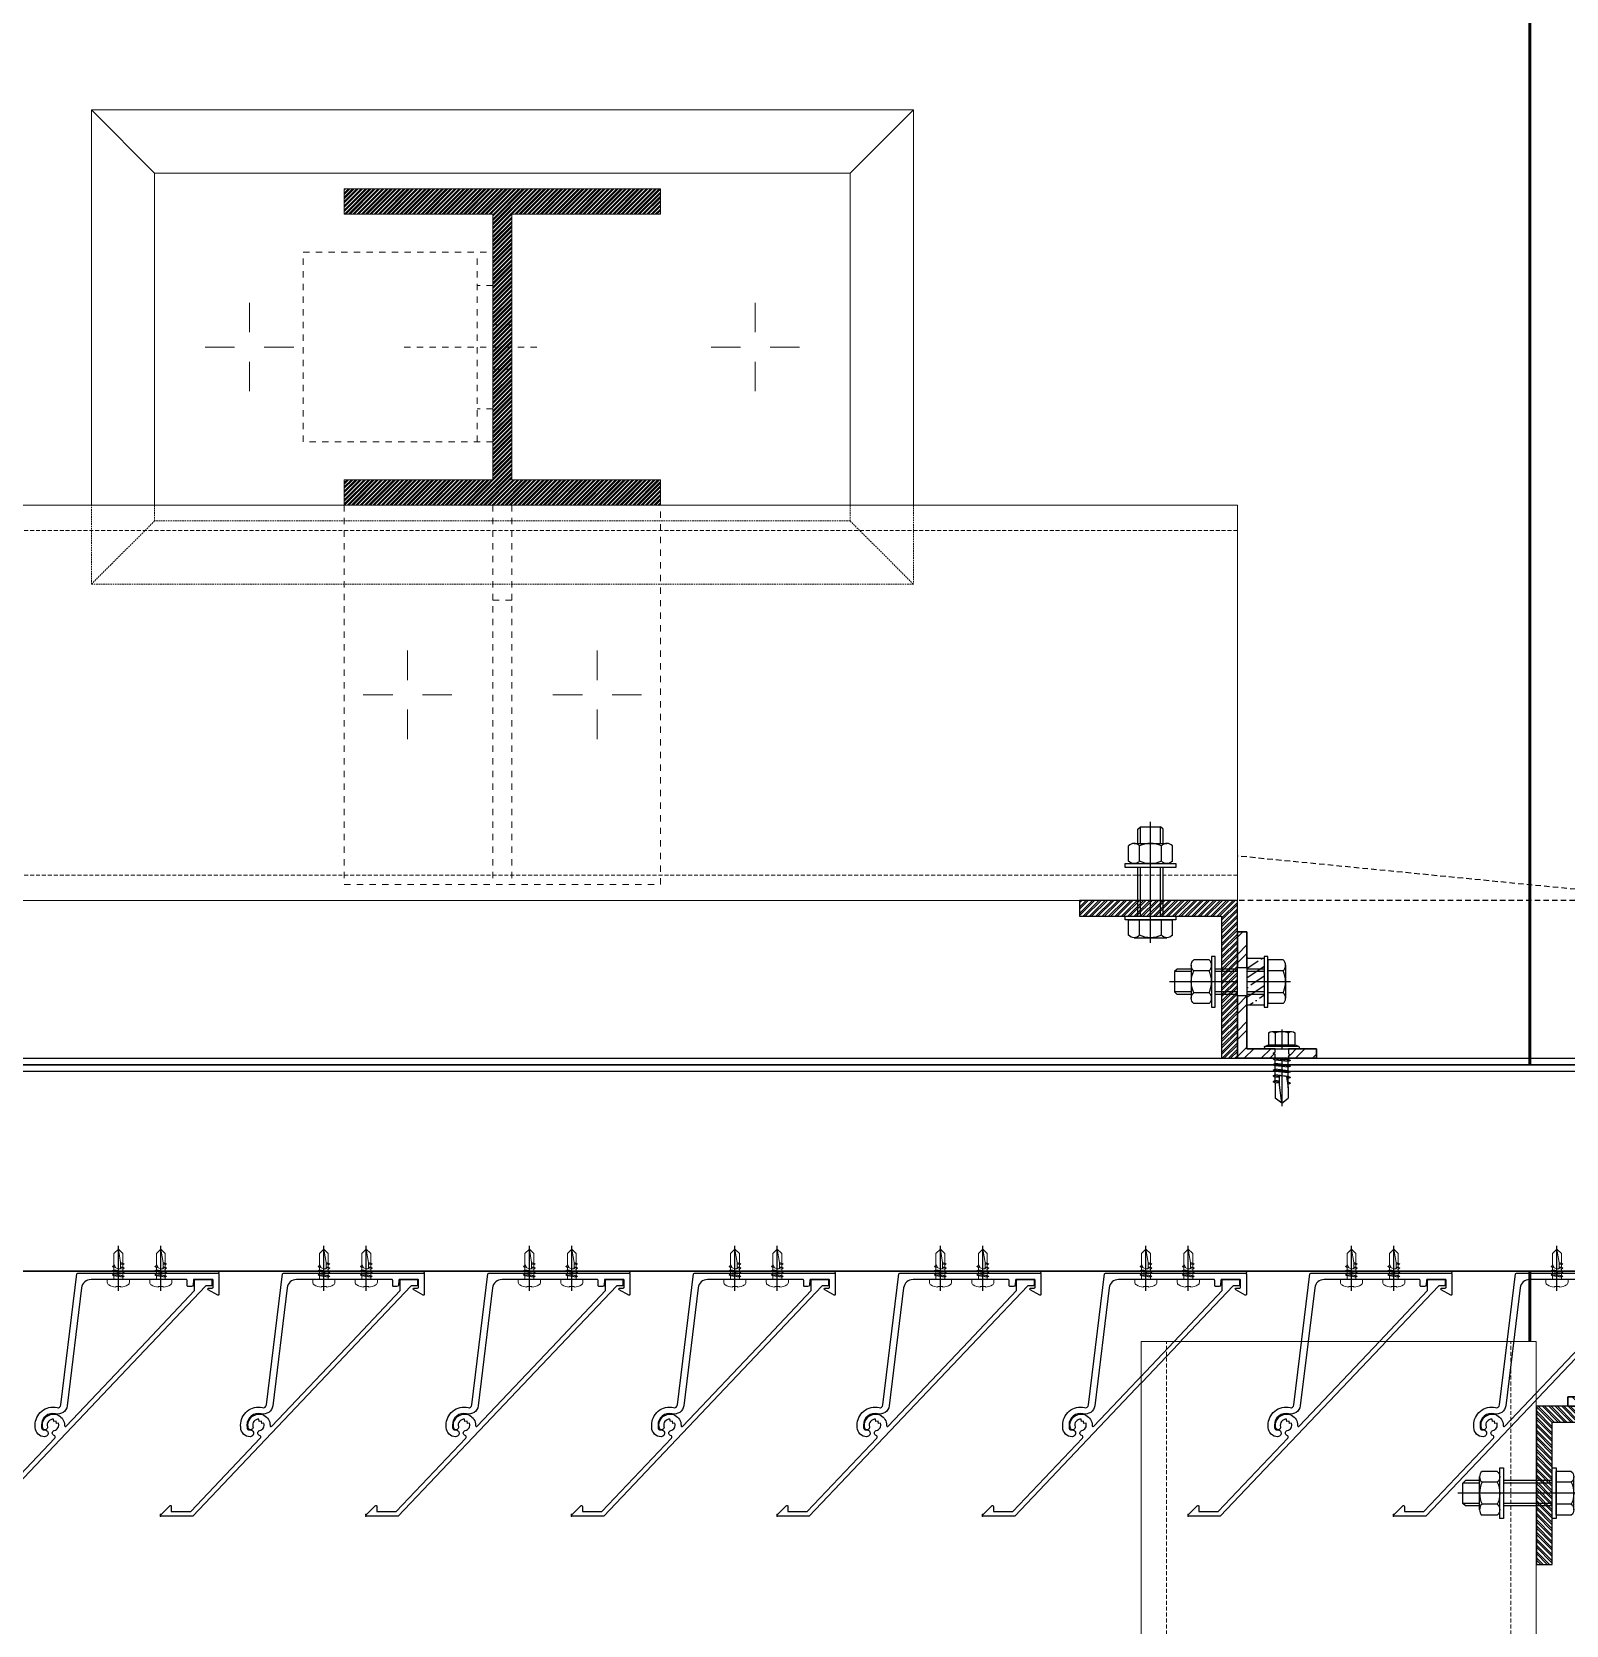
# Model space of a CAD drawing. Header units: millimetres. Extents: x -1379 to 1385823, y -4884429 to 548763.
# Drawn here: x 418325 to 418811, y -2341233 to -2340729 of the extents above; entities that cross this region are included whole.
import ezdxf

# ---------------------------------------------------------------- set-up
doc = ezdxf.new("R2010")
doc.units = ezdxf.units.MM
doc.set_wipeout_variables(frame=1)
for name, pattern in [('CENTER', [50.8, 31.75, -6.35, 6.35, -6.35]), ('DPA_Overhead 100', [2.75, 1.75, -1]), ('HIDDEN', [0.375, 0.25, -0.125]), ('XKITLINE00', [0]), ('XKITLINE02', [4, 2, -2])]:
    doc.linetypes.add(name, pattern=pattern)
for name, color, linetype in [('000 - CONCRETE_WALL_HATCH_', 7, 'Continuous'), ('000 - EXISTING_STEEL-STRUCTURE_CUT_COLOR_4', 7, 'Continuous'), ('000 - EXISTING_STEEL-STRUCTURE_HATCH_', 7, 'Continuous'), ('000 - EXISTING_STEEL-STRUCTURE_HIDDEN_', 7, 'HIDDEN'), ('000 - EXISTING_STEEL-STRUCTURE_MAIN_COLOR_1', 7, 'Continuous'), ('000 - EXISTING_STEEL-STRUCTURE_MAIN_COLOR_2', 7, 'Continuous'), ('000 - EXISTING_STEEL-STRUCTURE_MAIN_COLOR_3', 7, 'Continuous'), ('000 - EXISTING_STEEL-STRUCTURE_WIPEOUT_', 7, 'Continuous'), ('000 - STRUCTURE_STEEL_ACCESORIES_MAIN_COLOR_2', 7, 'Continuous'), ('000 - STRUCTURE_STEEL_ACCESORIES_WIPEOUT_', 7, 'Continuous'), ('010 - ASPG_ACCESSORIES_HATCH_', 7, 'Continuous'), ('010 - ASPG_ACCESSORIES_MAIN_COLOR_1', 7, 'Continuous'), ('010 - ASPG_ACCESSORIES_SUB_COLOR_1', 7, 'Continuous'), ('010 - ASPG_ACCESSORIES_SUB_COLOR_2', 7, 'Continuous'), ('010 - ASPG_ACCESSORIES_SYMBOL_', 7, 'Continuous'), ('010 - ASPG_ACCESSORIES_WIPEOUT_', 7, 'Continuous'), ('010 - ASPG_EXTR_DEF_SUB', 7, 'Continuous'), ('010 - ASPG_EXTR_MAIN_COLOR_2', 7, 'Continuous'), ('010 - ASPG_FASTERN_DEF_SUB', 7, 'Continuous'), ('010 - ASPG_FASTERN_MAIN_COLOR_1', 7, 'Continuous'), ('010 - ASPG_FASTERN_SUB_COLOR_2', 7, 'Continuous'), ('010 - ASPG_FASTERN_SUB_COLOR_3', 7, 'Continuous'), ('010 - ASPG_FRAMING_MAIN_COLOR_2', 7, 'Continuous'), ('010 - ASPG_FRAMING_SUB_COLOR_2', 7, 'Continuous'), ('010 - ASPG_FRAMING_WIPEOUT_', 7, 'Continuous'), ('Center Line', 7, 'CENTER')]:
    doc.layers.add(name, color=color, linetype=linetype)
for name, color, linetype, lineweight in [('A-FLOR-E', 7, 'Continuous', 35), ('A-FLOR-OVHD', 7, 'DPA_Overhead 100', 25), ('SCREW', 7, 'Continuous', 5), ('WALL-E', 7, 'Continuous', 50)]:
    doc.layers.add(name, color=color, linetype=linetype, lineweight=lineweight)
pattern_1 = [(45, (68845973.911, -106253.634), (-4.0411152545, 4.0411152545), []), (45, (68845976.6053, -106253.634), (-4.0411152545, 4.0411152545), [])]

# ---------------------------------------------------------------- blocks, each defined once
blk = doc.blocks.new('PZG35-9D5')
at = {"layer": 'Center Line', "color": 7}
blk.add_line((0, 3.73), (0, -10.53), dxfattribs=at)
at = {"layer": 'SCREW', "color": 7}
for p, q in [((-1.4, 0), (-1.4, -1.09)), ((1.4, 0), (1.4, -0.59)), ((-1.85, -1.4), (1.85, -0.9)), ((-1.85, -1.4), (-1.4, -1.09)), ((-1.85, -1.4), (-1.4, -1.71)), ((-1.85, -2.7), (1.85, -2.2)), ((-1.85, -2.7), (-1.4, -2.39)), ((-1.85, -2.7), (-1.4, -3.01)), ((-1.85, -4), (-1.4, -3.69)), ((-1.85, -4), (-0.99, -3.88)), ((-1.85, -4), (-1.4, -4.31)), ((-1.4, -1.09), (1.4, -0.59)), ((-1.4, -1.71), (1.4, -1.21)), ((-1.4, -1.71), (-1.4, -2.39)), ((-1.4, -2.39), (1.4, -1.89)), ((-1.4, -3.01), (1.4, -2.51)), ((-1.4, -3.01), (-1.4, -3.69)), ((-1.4, -3.69), (-0.84, -3.59)), ((-1.4, -4.31), (-1.18, -4.27)), ((-1.4, -4.31), (-1.4, -8.1)), ((0.56, -3.34), (1.4, -3.19)), ((0.71, -3.65), (1.85, -3.5)), ((0.71, -3.93), (1.4, -3.81)), ((0.71, -4.61), (1.4, -4.49)), ((0.71, -4.95), (1.85, -4.8)), ((1.85, -0.9), (1.4, -0.59)), ((1.85, -0.9), (1.4, -1.21)), ((1.4, -1.21), (1.4, -1.89)), ((1.85, -2.2), (1.4, -1.89)), ((1.85, -2.2), (1.4, -2.51)), ((1.4, -2.51), (1.4, -3.19)), ((1.85, -3.5), (1.4, -3.19)), ((1.85, -3.5), (1.4, -3.81)), ((1.4, -3.81), (1.4, -4.49)), ((1.85, -4.8), (1.4, -4.49)), ((1.85, -4.8), (1.4, -5.11)), ((0, -9.5), (-1.4, -8.1)), ((0, -9.5), (1.4, -8.1)), ((0.71, -5.23), (1.4, -5.11)), ((1.4, -5.11), (1.4, -8.1))]:
    blk.add_line(p, q, dxfattribs=at)
blk.add_lwpolyline([(0, -9.5), (0.71, -5.23), (0.71, -3.6, 0.417657), (0.41, -3.3, 0.108102), (-0.84, -3.59), (-1.4, -4.7)], format="xyb", dxfattribs=at)
blk = doc.blocks.new('*U3139')
at = {"layer": 'SCREW', "color": 7}
blk.add_lwpolyline([(3.03, 1.78, 0.09906), (0.8, 2.55), (0.8, 2.27), (-0.8, 2.27), (-0.8, 2.55, 0.09906), (-3.03, 1.78, 0.266588), (-3.5, 0.96), (-3.5, 0.2, 0.414214), (-3.3, 0), (3.3, 0, 0.414214), (3.5, 0.2), (3.5, 0.96, 0.266588)], format="xyb", close=True, dxfattribs=at)
blk.add_blockref('PZG35-9D5', (0, 0), dxfattribs=at)
blk = doc.blocks.new('*U3144')
at = {"color": 7}
blk.add_point((0, 0), dxfattribs=at)
at = {"layer": '010 - ASPG_ACCESSORIES_MAIN_COLOR_1', "color": 7}
blk.add_lwpolyline([(-39.7, -0.6, 0.414214), (-40, -0.9), (-40, -7.37, 0.57735), (-39.65, -7.57), (-36.64, -5.83, 0.767327), (-36.79, -5.3), (-37.9, -5.3, -0.414214), (-38.2, -5), (-38.2, -2.8, -0.414214), (-38, -2.6), (-32.18, -2.6, -0.388879), (-31.98, -2.78), (-31.85, -4.34, 0.388879), (-31.35, -4.8), (-30.3, -4.8, 0.414214), (-30, -4.5), (-30, -2.9, -0.414214), (-29.7, -2.6), (0.41, -2.6, -0.378969), (3.39, -5.24), (7.95, -42.52, 0.446593), (11.62, -45.08, -0.489802), (16.08, -48.68), (16.06, -49.36, -0.18248), (15.8, -50.02, -0.267949), (15.33, -50.17, 1.122115), (15.1, -52.34, 0.405004), (18.06, -49.4), (18.08, -48.72, 0.489805), (11.16, -43.13, -0.446597), (9.94, -42.28), (4.87, -0.85, 0.364176), (4.57, -0.6)], format="xyb", close=True, dxfattribs=at)
at = {"layer": '010 - ASPG_EXTR_DEF_SUB', "color": 7}
for p in [(-40, -0.5), (43.44, -76.9), (43.44, -77.5)]:
    blk.add_point(p, dxfattribs=at)
at = {"layer": '010 - ASPG_EXTR_MAIN_COLOR_2', "color": 7}
blk.add_lwpolyline([(11.37, -48.15), (11.47, -47.44), (12.18, -47.56), (12.29, -46.79, -0.535538), (14.19, -49.17, 0.991572), (15.66, -49.58, 1.157025), (8.79, -48.77, -0.688558), (8.27, -48.99), (-17.14, -22.17), (-32.34, -6.13), (-32.34, -2.9, 0.414312), (-32.64, -2.6), (-37.54, -2.6, 0.414116), (-37.84, -2.9), (-37.84, -4.3, 0.414214), (-37.54, -4.6), (-35.99, -4.6, -0.205895), (-35.77, -4.69), (33.23, -77.5), (43.14, -77.5, 0.668179), (43.36, -76.99), (40.52, -74.15, 0.668179), (40.01, -74.36), (40.01, -76), (33.87, -76), (11.86, -52.78, -0.558354), (12.08, -51.95, 0.766275), (12.04, -50.39, -0.438583), (10.71, -48.05)], format="xyb", close=True, dxfattribs=at)
at = {"layer": 'SCREW', "color": 7, "rotation": 180}
for p in [(-21.65, -2.5), (-8.24, -2.5)]:
    blk.add_blockref('*U3139', p, dxfattribs=at)
blk = doc.blocks.new('*U1479')
at = {"color": 7}
blk.add_wipeout([(1397.3, 4), (60, 4), (60, 69.3), (1397.3, 69.3)], dxfattribs=at).dxf.layer = '010 - ASPG_FRAMING_WIPEOUT_'
at = {"layer": '010 - ASPG_FRAMING_MAIN_COLOR_2', "color": 7}
blk.add_lwpolyline([(1367.3, 69.3), (90, 69.3), (90, 6), (1367.3, 6)], close=True, dxfattribs=at)
at = {"layer": '010 - ASPG_FRAMING_SUB_COLOR_2', "color": 7}
for points in [[(1397.3, 4), (60, 4), (60, 69.3), (1397.3, 69.3)], [(60, 2), (60, 4), (1397.3, 4), (1397.3, 2)]]:
    blk.add_lwpolyline(points, close=True, dxfattribs=at)
at = {"color": 7, "rotation": 180}
for p in [(575.3, 69.3), (640.3, 69.3), (705.3, 69.3), (770.3, 69.3), (835.3, 69.3), (900.3, 69.3), (965.3, 69.3), (1030.3, 69.3)]:
    blk.add_blockref('*U3144', p, dxfattribs=at)
blk = doc.blocks.new('*U3054')
at = {"color": 7}
blk.add_wipeout([(-1888.5, 0), (-1888.5, -125), (1888.5, -125), (1888.5, 0)], dxfattribs=at).dxf.layer = '000 - EXISTING_STEEL-STRUCTURE_WIPEOUT_'
at = {"layer": '000 - EXISTING_STEEL-STRUCTURE_HIDDEN_', "color": 7, "linetype": 'HIDDEN', "lineweight": 0, "ltscale": 5}
for p, q in [((1888.5, -8), (-1888.5, -8)), ((1888.5, -117), (-1888.5, -117))]:
    blk.add_line(p, q, dxfattribs=at)
at = {"layer": '000 - EXISTING_STEEL-STRUCTURE_MAIN_COLOR_3', "color": 7, "lineweight": 0}
blk.add_lwpolyline([(-1888.5, 0), (-1888.5, -125), (1888.5, -125), (1888.5, 0), (-1888.5, 0)], close=True, dxfattribs=at)
blk = doc.blocks.new('*U2478')
at = {"layer": '000 - EXISTING_STEEL-STRUCTURE_HIDDEN_', "color": 7, "linetype": 'XKITLINE02', "lineweight": 0}
for p, q in [((1497, 80), (1497, 20)), ((1503, 80), (1503, 20)), ((1497, 69.5), (1492, 69.5)), ((1497, 57), (1503, 57)), ((1503, 57), (1497, 57)), ((1510.92, 50), (1468, 50)), ((1497, 43), (1503, 43)), ((1503, 43), (1497, 43)), ((1497, 30.5), (1492, 30.5))]:
    blk.add_line(p, q, dxfattribs=at)
at = {"layer": '000 - EXISTING_STEEL-STRUCTURE_HIDDEN_', "color": 7, "linetype": 'XKITLINE00', "lineweight": 0}
for p, q in [((1420, 64), (1420, 54.68)), ((1420, 64), (1420, 54.68)), ((1580, 64), (1580, 54.68)), ((1580, 64), (1580, 54.68)), ((1406, 50), (1415.32, 50)), ((1406, 50), (1415.32, 50)), ((1434, 50), (1424.68, 50)), ((1434, 50), (1424.68, 50)), ((1566, 50), (1575.32, 50)), ((1566, 50), (1575.32, 50)), ((1594, 50), (1584.68, 50)), ((1594, 50), (1584.68, 50)), ((1420, 36), (1420, 45.32)), ((1420, 36), (1420, 45.32)), ((1580, 36), (1580, 45.32)), ((1580, 36), (1580, 45.32))]:
    blk.add_line(p, q, dxfattribs=at)
at = {"layer": '000 - EXISTING_STEEL-STRUCTURE_MAIN_COLOR_1', "color": 7, "linetype": 'XKITLINE02', "lineweight": 0}
blk.add_line((1492, 20), (1492, 80), dxfattribs=at)
blk.add_lwpolyline([(1497, 20), (1437, 20), (1437, 80), (1497, 80)], dxfattribs=at)
at = {"layer": '000 - EXISTING_STEEL-STRUCTURE_MAIN_COLOR_2', "color": 7, "lineweight": 0}
for p, q in [((1370, 125), (1390, 105)), ((1630, 125), (1610, 105))]:
    blk.add_line(p, q, dxfattribs=at)
at = {"color": 7}
blk.add_wipeout([(-1732.49, 0), (-1732.49, -125), (1732.49, -125), (1732.49, 0)], dxfattribs=at).dxf.layer = '000 - EXISTING_STEEL-STRUCTURE_WIPEOUT_'
at = {"layer": '000 - CONCRETE_WALL_HATCH_'}
h = blk.add_hatch(dxfattribs=at)
h.set_pattern_fill('ANSI32', scale=0.1)
h.set_pattern_definition([(45, (0, -0.0012), (-0.6735192, 0.6735192), []), (45, (0.449, -0.0012), (-0.6735192, 0.6735192), [])])
h.paths.add_polyline_path([(1550, 0), (1550, 8), (1503, 8), (1503, 92), (1550, 92), (1550, 100), (1450, 100), (1450, 92), (1497, 92), (1497, 8), (1450, 8), (1450, 0)])
at = {"layer": '000 - EXISTING_STEEL-STRUCTURE_CUT_COLOR_4', "color": 7, "lineweight": 0}
blk.add_lwpolyline([(1550, 0), (1550, 8), (1503, 8), (1503, 92), (1550, 92), (1550, 100), (1450, 100), (1450, 92), (1497, 92), (1497, 8), (1450, 8), (1450, 0)], close=True, dxfattribs=at)
at = {"layer": '000 - EXISTING_STEEL-STRUCTURE_HATCH_', "color": 7, "linetype": 'XKITLINE02', "lineweight": 0}
for p, q in [((1497, 0), (1497, -120)), ((1503, 0), (1503, -120))]:
    blk.add_line(p, q, dxfattribs=at)
blk.add_lwpolyline([(1450, 0), (1450, -120), (1550, -120), (1550, 0)], dxfattribs=at)
at = {"layer": '000 - EXISTING_STEEL-STRUCTURE_HIDDEN_', "color": 7, "linetype": 'HIDDEN', "lineweight": 0, "ltscale": 2}
for p, q in [((1390, -5), (1370, -25)), ((1610, -5), (1630, -25))]:
    blk.add_line(p, q, dxfattribs=at)
at = {"layer": '000 - EXISTING_STEEL-STRUCTURE_HIDDEN_', "color": 7, "linetype": 'XKITLINE02', "lineweight": 0}
for p, q in [((1550, 0), (1450, 0)), ((1503, -30), (1497, -30))]:
    blk.add_line(p, q, dxfattribs=at)
at = {"layer": '000 - EXISTING_STEEL-STRUCTURE_HIDDEN_', "color": 7, "linetype": 'HIDDEN', "lineweight": 0, "ltscale": 5}
for p, q in [((1732.49, -8), (-1732.49, -8)), ((1732.49, -117), (-1732.49, -117))]:
    blk.add_line(p, q, dxfattribs=at)
at = {"layer": '000 - EXISTING_STEEL-STRUCTURE_HIDDEN_', "color": 7, "linetype": 'XKITLINE00', "lineweight": 0}
for p, q in [((1470, -46), (1470, -55.32)), ((1530, -46), (1530, -55.32)), ((1456, -60), (1465.32, -60)), ((1484, -60), (1474.68, -60)), ((1516, -60), (1525.32, -60)), ((1544, -60), (1534.68, -60)), ((1470, -74), (1470, -64.68)), ((1530, -74), (1530, -64.68))]:
    blk.add_line(p, q, dxfattribs=at)
at = {"layer": '000 - EXISTING_STEEL-STRUCTURE_HIDDEN_', "color": 7, "linetype": 'HIDDEN', "lineweight": 0, "ltscale": 2}
for points in [[(1630, 0), (1630, -25), (1370, -25), (1370, 0)], [(1610, 0), (1610, -5), (1390, -5), (1390, 0)]]:
    blk.add_lwpolyline(points, dxfattribs=at)
at = {"layer": '000 - EXISTING_STEEL-STRUCTURE_MAIN_COLOR_2', "color": 7, "lineweight": 0}
for points in [[(1370, 0), (1370, 125), (1630, 125), (1630, 0)], [(1390, 0), (1390, 105), (1610, 105), (1610, 0)]]:
    blk.add_lwpolyline(points, dxfattribs=at)
at = {"layer": '000 - EXISTING_STEEL-STRUCTURE_MAIN_COLOR_3', "color": 7, "lineweight": 0}
blk.add_lwpolyline([(-1732.49, 0), (-1732.49, -125), (1732.49, -125), (1732.49, 0), (-1732.49, 0)], close=True, dxfattribs=at)
blk = doc.blocks.new('C-1-IV01_REV00_20260605-140059_LOPF_ASPG')
at = {"color": 7}
blk.add_blockref('*U2478', (14370, -11715), dxfattribs=at)
at = {"color": 7, "xscale": -1.000000000000002, "rotation": 90}
blk.add_blockref('*U3054', (16072, -13868), dxfattribs=at)
at = {"color": 7, "xscale": -1, "rotation": 180}
blk.add_blockref('*U1479', (15165, -11888), dxfattribs=at)
blk = doc.blocks.new('C-1-IV01_REV00_20260605-145550_LOPF_EX')
at = {"layer": 'A-FLOR-E', "color": 7}
blk.add_line((16195, -15895), (16195, -10310), dxfattribs=at)
at = {"layer": 'A-FLOR-OVHD', "color": 7}
for q in [(685, -10310), (585, -11840)]:
    blk.add_line((16245, -11840), q, dxfattribs=at)
at = {"layer": 'WALL-E', "color": 7}
for p, q in [((16195, -10310), (16195, -15895)), ((16195, -15895), (16195, -10310))]:
    blk.add_line(p, q, dxfattribs=at)
blk = doc.blocks.new('*U2620')
at = {"layer": '010 - ASPG_ACCESSORIES_SUB_COLOR_2', "color": 7}
for p, q in [((-2.08, -1.55), (-2.08, 0)), ((2.08, -1.05), (2.08, 0)), ((-2.73, -1.9), (2.73, -1.4)), ((-2.73, -1.9), (-2.08, -1.55)), ((-2.73, -1.9), (-2.08, -2.25)), ((-2.73, -3.7), (2.73, -3.2)), ((-2.73, -3.7), (-2.08, -3.35)), ((-2.73, -3.7), (-2.08, -4.05)), ((-2.73, -5.5), (2.73, -5)), ((-2.73, -5.5), (2.73, -5)), ((-2.08, -1.55), (2.08, -1.05)), ((-2.08, -2.25), (2.08, -1.75)), ((-2.08, -3.35), (-2.08, -2.25)), ((-2.08, -3.35), (2.08, -2.85)), ((-2.08, -4.05), (2.08, -3.55)), ((-2.08, -5.15), (-2.08, -4.05)), ((-2.08, -5.15), (2.08, -4.65)), ((-2.08, -5.15), (2.08, -4.65)), ((2.73, -1.4), (2.08, -1.05)), ((2.73, -1.4), (2.08, -1.75)), ((2.08, -2.85), (2.08, -1.75)), ((2.73, -3.2), (2.08, -2.85)), ((2.73, -3.2), (2.08, -3.55)), ((2.08, -4.65), (2.08, -3.55)), ((2.73, -5), (2.08, -4.65)), ((2.73, -5), (2.08, -4.65)), ((2.73, -5), (2.08, -5.35)), ((2.73, -5), (2.08, -5.35)), ((-2.73, -5.5), (-2.08, -5.15)), ((-2.73, -5.5), (-2.08, -5.15)), ((-2.73, -5.5), (-2.08, -5.85)), ((-2.73, -5.5), (-2.08, -5.85)), ((-2.73, -7.3), (2.73, -6.8)), ((-2.73, -7.3), (-2.08, -6.95)), ((-2.73, -7.3), (-2.08, -7.65)), ((-2.73, -9.1), (-2.08, -8.75)), ((-2.73, -9.1), (-1.57, -8.98)), ((-2.73, -9.1), (-2.08, -9.45)), ((-2.08, -5.85), (2.08, -5.35)), ((-2.08, -5.85), (2.08, -5.35)), ((-2.08, -6.95), (-2.08, -5.85)), ((-2.08, -6.95), (-2.08, -5.85)), ((-2.08, -6.95), (2.08, -6.45)), ((-2.08, -7.65), (2.08, -7.15)), ((-2.08, -8.75), (-2.08, -7.65)), ((-2.08, -8.75), (-1.06, -8.61)), ((-2.08, -9.45), (-1.63, -9.39)), ((-2.08, -10.55), (-2.08, -9.45)), ((0.43, -8.44), (2.08, -8.25)), ((0.71, -8.78), (2.73, -8.6)), ((0.71, -9.1), (2.08, -8.95)), ((0.71, -10.21), (2.08, -10.05)), ((2.08, -6.45), (2.08, -5.35)), ((2.08, -6.45), (2.08, -5.35)), ((2.73, -6.8), (2.08, -6.45)), ((2.73, -6.8), (2.08, -7.15)), ((2.08, -8.25), (2.08, -7.15)), ((2.73, -8.6), (2.08, -8.25)), ((2.73, -8.6), (2.08, -8.95)), ((2.08, -10.05), (2.08, -8.95)), ((2.73, -10.4), (2.08, -10.05)), ((-2.73, -10.9), (-2.08, -10.55)), ((-2.73, -10.9), (-1.84, -10.81)), ((-2.73, -10.9), (-2.08, -11.25)), ((-2.08, -10.55), (-1.8, -10.51)), ((-2.08, -11.25), (-1.91, -11.23)), ((-2.08, -12.4), (-2.08, -11.25)), ((-2.08, -12.4), (-2.08, -15.6)), ((0.71, -10.58), (2.73, -10.4)), ((0.71, -10.9), (2.08, -10.75)), ((2.73, -10.4), (2.08, -10.75)), ((2.08, -10.75), (2.08, -15.6)), ((0, -17.2), (-2.08, -15.6)), ((0, -17.2), (2.08, -15.6))]:
    blk.add_line(p, q, dxfattribs=at)
blk.add_lwpolyline([(0, -17.2), (0.71, -11.46), (0.71, -8.74, 0.417657), (0.41, -8.44, 0.070993), (-1.53, -8.73), (-2.08, -12.4)], format="xyb", dxfattribs=at)
at = {"layer": '010 - ASPG_ACCESSORIES_SYMBOL_', "color": 7, "linetype": 'CENTER'}
blk.add_line((0, 6.14), (0, -18.2), dxfattribs=at)
at = {"layer": '010 - ASPG_FASTERN_MAIN_COLOR_1', "color": 7}
for p, q in [((-4.17, 5.05), (-4.17, 1.2)), ((3.13, 5.45), (-3.13, 5.45)), ((-2.08, 5.05), (-2.08, 1.2)), ((2.08, 5.05), (2.08, 1.2)), ((4.17, 5.05), (4.17, 1.2)), ((-5.5, 0.55), (-5.5, 0)), ((5.5, 0), (-5.5, 0)), ((-5.2, 0.85), (-4.17, 1.2)), ((5.2, 0.85), (-5.2, 0.85)), ((4.17, 1.2), (-4.17, 1.2)), ((-2.58, 0.85), (-2.08, 1.2)), ((2.45, 0.85), (2.08, 1.2)), ((5.2, 0.85), (4.17, 1.2)), ((5.5, 0.55), (5.5, 0))]:
    blk.add_line(p, q, dxfattribs=at)
for centre, radius, start, end in [((-3.13, 3.89), 1.56, 48.0171, 131.9829), ((0, -0.18), 5.63, 68.2799, 111.7201), ((3.13, 3.89), 1.56, 48.0171, 131.9829), ((-5.2, 0.55), 0.3, 90, 180), ((5.2, 0.55), 0.3, 0, 90)]:
    blk.add_arc(centre, radius, start, end, dxfattribs=at)
blk = doc.blocks.new('G$C7D677D58')
at = {"layer": '010 - ASPG_FASTERN_MAIN_COLOR_1'}
h = blk.add_hatch(dxfattribs=at)
h.set_pattern_fill('ANSI35', scale=0.02, angle=280.6768, style=0)
h.set_pattern_definition([(145.676841, (67.453535, -13.0942606), (0.00281929957, 0.00412935224), []), (145.676841, (67.4500606, -13.0949156), (0.00281929957, 0.00412935224), [0.00625, -0.00125, 0, -0.00125])])
h.paths.add_polyline_path([(0.02989, 0.01545), (0.02447, 0.01545), (0.02447, 0.00055), (0.02989, 0.00055)])
at = {"layer": '010 - ASPG_FASTERN_DEF_SUB', "color": 7, "ltscale": 0.1}
blk.add_line((0.03829, 0.008), (0, 0.008, 0), dxfattribs=at)
at = {"layer": '010 - ASPG_FASTERN_MAIN_COLOR_1', "color": 7}
for p, q in [((0.01327, 0, 0), (0.01327, 0.016, 0)), ((0.01327, 0.016, 0), (0.01447, 0.016, 0)), ((0.01447, 0.016, 0), (0.01447, 0, 0)), ((0.02989, 0), (0.02989, 0.016)), ((0.02989, 0.016), (0.03109, 0.016)), ((0.03109, 0.016), (0.03109, 0)), ((0.0024, 0.012, 0), (0.0016, 0.0112, 0)), ((0.0016, 0.0048, 0), (0.0016, 0.0112, 0)), ((0.00687, 0.0112, 0), (0.0016, 0.0112, 0)), ((0.00687, 0.012, 0), (0.0024, 0.012, 0)), ((0.00687, 0.0028, 0), (0.00687, 0.0132, 0)), ((0.01247, 0.01493, 0), (0.00767, 0.01493, 0)), ((0.01247, 0.01146, 0), (0.00767, 0.01146, 0)), ((0.01327, 0.0028, 0), (0.01327, 0.0132, 0)), ((0.03109, 0.00107), (0.03109, 0.01493)), ((0.03589, 0.01493), (0.03109, 0.01493)), ((0.03589, 0.01146), (0.03109, 0.01146)), ((0.03669, 0.0028), (0.03669, 0.0132)), ((0.00687, 0.0048, 0), (0.0016, 0.0048, 0)), ((0.0024, 0.004, 0), (0.0016, 0.0048, 0)), ((0.00687, 0.004, 0), (0.0024, 0.004, 0)), ((0.01247, 0.00454, 0), (0.00767, 0.00454, 0)), ((0.01247, 0.00107, 0), (0.00767, 0.00107, 0)), ((0.01447, 0, 0), (0.01327, 0, 0)), ((0.03109, 0), (0.02989, 0)), ((0.03589, 0.00454), (0.03109, 0.00454)), ((0.03589, 0.00107), (0.03109, 0.00107))]:
    blk.add_line(p, q, dxfattribs=at)
blk.add_lwpolyline([(0.02989, 0.01545), (0.02447, 0.01545), (0.02447, 0.00055), (0.02989, 0.00055)], close=True, dxfattribs=at)
at = {"layer": '010 - ASPG_FASTERN_MAIN_COLOR_1', "color": 7, "elevation": 0}
for points in [[(0.00767, 0.01493, 0.46188), (0.00767, 0.01146, 0.23094), (0.00767, 0.00454, 0.46188), (0.00767, 0.00107)], [(0.01247, 0.01493, -0.46188), (0.01247, 0.01146, -0.23094), (0.01247, 0.00454, -0.46188), (0.01247, 0.00107)], [(0.03589, 0.01493, -0.46188), (0.03589, 0.01146, -0.23094), (0.03589, 0.00454, -0.46188), (0.03589, 0.00107)]]:
    blk.add_lwpolyline(points, format="xyb", dxfattribs=at)
at = {"layer": '010 - ASPG_FASTERN_SUB_COLOR_2', "color": 7, "linetype": 'HIDDEN'}
for p, q in [((0.02989, 0.012), (0.01447, 0.012, 0)), ((0.02989, 0.0112), (0.01447, 0.0112, 0)), ((0.02989, 0.0048), (0.01447, 0.0048, 0)), ((0.02989, 0.004), (0.01447, 0.004, 0))]:
    blk.add_line(p, q, dxfattribs=at)
blk = doc.blocks.new('010 - ASPG_ACCESSORIES_BRACKET_FOR_FRAME_TYPE-1_CUT-VIEW')
at = {"color": 7}
blk.add_wipeout([(0, 25), (0, 0), (40, 0), (40, 3), (3, 3), (3, 25)], dxfattribs=at).dxf.layer = '010 - ASPG_ACCESSORIES_WIPEOUT_'
at = {"layer": '010 - ASPG_ACCESSORIES_HATCH_'}
h = blk.add_hatch(dxfattribs=at)
h.set_pattern_fill('ANSI32', scale=0.03)
h.set_pattern_definition(pattern_1)
h.paths.add_polyline_path([(1.45, 16.09), (1.1, 16.73), (0.75, 16.09), (0, 16.09), (0, 25), (3, 25), (2.98, 16.09)])
h = blk.add_hatch(dxfattribs=at)
h.set_pattern_fill('ANSI32', scale=0.03)
h.set_pattern_definition(pattern_1)
h.paths.add_polyline_path([(0, 0), (0, 11.78), (0.18, 11.92), (1.25, 11.92), (1.6, 11.27), (1.95, 11.92), (3, 11.92), (3, 3), (19.7, 3), (19.7, 0)])
h = blk.add_hatch(dxfattribs=at)
h.set_pattern_fill('ANSI32', scale=0.03)
h.set_pattern_definition(pattern_1)
h.paths.add_polyline_path([(28.7, 0), (28.7, 3), (40, 3), (40, 0)])
at = {"layer": '010 - ASPG_ACCESSORIES_MAIN_COLOR_1', "color": 7}
blk.add_lwpolyline([(0, 25), (0, 0), (40, 0), (40, 3), (3, 3), (3, 25)], close=True, dxfattribs=at)
at = {"layer": '010 - ASPG_ACCESSORIES_SUB_COLOR_1', "color": 7}
for points in [[(1.45, 16.09), (1.1, 16.73), (0.75, 16.09), (0, 16.09), (0, 25), (3, 25), (2.98, 16.09)], [(0, 0), (0, 11.78), (0.18, 11.92), (1.25, 11.92), (1.6, 11.27), (1.95, 11.92), (3, 11.92), (3, 3), (19.7, 3), (19.7, 0)], [(28.7, 0), (28.7, 3), (40, 3), (40, 0)]]:
    blk.add_lwpolyline(points, close=True, dxfattribs=at)
blk = doc.blocks.new('G$CF155826C')
at = {"layer": '010 - ASPG_FASTERN_DEF_SUB', "color": 7, "ltscale": 0.1}
blk.add_line((0, 0.008), (0.03829, 0.008, 0), dxfattribs=at)
at = {"layer": '010 - ASPG_FASTERN_MAIN_COLOR_1', "color": 7}
for p, q in [((0.0072, 0.016), (0.0072, 0)), ((0.0084, 0.016), (0.0072, 0.016)), ((0.0084, 0), (0.0084, 0.016)), ((0.02382, 0.016, 0), (0.02382, 0, 0)), ((0.02502, 0.016, 0), (0.02382, 0.016, 0)), ((0.02502, 0, 0), (0.02502, 0.016, 0)), ((0.0016, 0.0028), (0.0016, 0.0132)), ((0.0024, 0.01493), (0.0072, 0.01493)), ((0.0024, 0.01146), (0.0072, 0.01146)), ((0.0072, 0.00107), (0.0072, 0.01493)), ((0.02502, 0.0028, 0), (0.02502, 0.0132, 0)), ((0.02582, 0.01493, 0), (0.03062, 0.01493, 0)), ((0.02582, 0.01146, 0), (0.03062, 0.01146, 0)), ((0.03142, 0.0028, 0), (0.03142, 0.0132, 0)), ((0.03142, 0.012, 0), (0.03589, 0.012, 0)), ((0.03142, 0.0112, 0), (0.03669, 0.0112, 0)), ((0.03589, 0.012, 0), (0.03669, 0.0112, 0)), ((0.03669, 0.0048, 0), (0.03669, 0.0112, 0)), ((0.0024, 0.00454), (0.0072, 0.00454)), ((0.0024, 0.00107), (0.0072, 0.00107)), ((0.0072, 0), (0.0084, 0)), ((0.02382, 0, 0), (0.02502, 0, 0)), ((0.02582, 0.00454, 0), (0.03062, 0.00454, 0)), ((0.02582, 0.00107, 0), (0.03062, 0.00107, 0)), ((0.03142, 0.0048, 0), (0.03669, 0.0048, 0)), ((0.03142, 0.004, 0), (0.03589, 0.004, 0)), ((0.03589, 0.004, 0), (0.03669, 0.0048, 0))]:
    blk.add_line(p, q, dxfattribs=at)
at = {"layer": '010 - ASPG_FASTERN_MAIN_COLOR_1', "color": 7, "elevation": 0}
for points in [[(0.0024, 0.01493, 0.46188), (0.0024, 0.01146, 0.23094), (0.0024, 0.00454, 0.46188), (0.0024, 0.00107)], [(0.02582, 0.01493, 0.46188), (0.02582, 0.01146, 0.23094), (0.02582, 0.00454, 0.46188), (0.02582, 0.00107)], [(0.03062, 0.01493, -0.46188), (0.03062, 0.01146, -0.23094), (0.03062, 0.00454, -0.46188), (0.03062, 0.00107)]]:
    blk.add_lwpolyline(points, format="xyb", dxfattribs=at)
at = {"layer": '010 - ASPG_FASTERN_SUB_COLOR_3', "color": 7, "linetype": 'HIDDEN'}
for p, q in [((0.0084, 0.012), (0.02382, 0.012, 0)), ((0.0084, 0.0112), (0.02382, 0.0112, 0)), ((0.0084, 0.0048), (0.02382, 0.0048, 0)), ((0.0084, 0.004), (0.02382, 0.004, 0))]:
    blk.add_line(p, q, dxfattribs=at)
blk = doc.blocks.new('*U2624')
at = {"color": 7, "xscale": -1, "rotation": 270}
blk.add_blockref('*U2620', (3, 11), dxfattribs=at)
at = {"color": 7}
blk.add_wipeout([(44.93, 75), (44.93, 30), (0, 30), (0, 25), (49.93, 25), (49.93, 75)], dxfattribs=at).dxf.layer = '000 - STRUCTURE_STEEL_ACCESORIES_WIPEOUT_'
at = {"layer": '010 - ASPG_ACCESSORIES_HATCH_'}
h = blk.add_hatch(dxfattribs=at)
h.set_pattern_fill('ANSI32', scale=0.03, angle=-90)
h.set_pattern_definition([(315, (-106132.5601, -14494238.6785), (1.01027881362, 1.01027881362), []), (315, (-106132.5601, -14494239.352), (1.01027881362, 1.01027881362), [])])
h.paths.add_polyline_path([(44.93, 75), (44.93, 30), (0, 30), (0, 25), (49.93, 25), (49.93, 75)])
at = {"layer": '000 - STRUCTURE_STEEL_ACCESORIES_MAIN_COLOR_2', "color": 7}
blk.add_lwpolyline([(44.93, 75), (44.93, 30), (0, 30), (0, 25), (49.93, 25), (49.93, 75)], close=True, dxfattribs=at)
at = {"color": 7, "xscale": -1000, "yscale": 1000, "zscale": 1000}
for name, p, rotation in [('G$CF155826C', (36.53, 60.5), 180), ('G$C7D677D58', (32.2, 46.47, 0), 90)]:
    blk.add_blockref(name, p, dxfattribs=dict(at, rotation=rotation))
at = {"color": 7, "xscale": -1, "rotation": 180}
blk.add_blockref('010 - ASPG_ACCESSORIES_BRACKET_FOR_FRAME_TYPE-1_CUT-VIEW', (0, 25), dxfattribs=at)

msp = doc.modelspace()

# ---------------------------------------------------------------- block references
at = {"color": 7}
msp.add_blockref('C-1-IV01_REV00_20260605-145550_LOPF_EX', (402604.3, -2329164.18), dxfattribs=at)

# ---------------------------------------------------------------- next in the draw order: block references
msp.add_blockref('C-1-IV01_REV00_20260605-140059_LOPF_ASPG', (402604.3, -2329164.18), dxfattribs=at)

# ---------------------------------------------------------------- next in the draw order: block references
at = {"color": 7, "xscale": -1, "yscale": -1, "rotation": 270}
msp.add_blockref('*U2624', (418731.79, -2341054.11), dxfattribs=at)
at = {"color": 7, "xscale": -1, "yscale": -1}
msp.add_blockref('*U2624', (418851.3, -2341139.18), dxfattribs=at)

doc.saveas('drawing.dxf')
